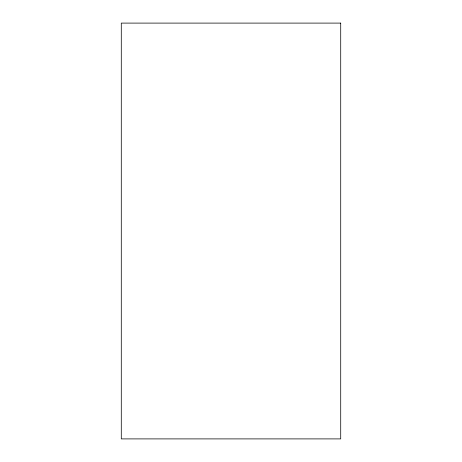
<?xml version="1.0" encoding="UTF-8"?>
<svg xmlns="http://www.w3.org/2000/svg" width="462" height="462" viewBox="0 0 462 462"><rect width="100%" height="100%" fill="white"/><g stroke="black" fill="none" stroke-linecap="round" stroke-linejoin="round"><path stroke-width="0.69" d="M340.713 23.1L121.287 23.1L121.287 438.9L340.713 438.9L340.713 23.1"/></g></svg>
